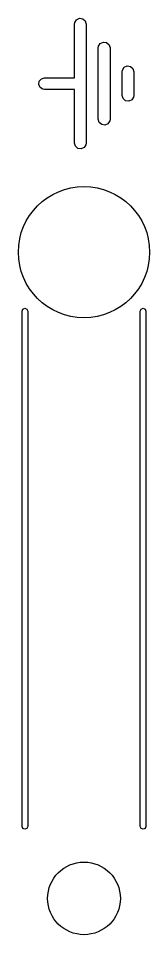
# Model space of a CAD drawing. Extents: x 37 to 259, y -144 to -45.
# Drawn here: x 86.56 to 89.36, y -65.29 to -45.72 of the extents above; entities that cross this region are included whole.
import ezdxf

# ---------------------------------------------------------------- set-up
doc = ezdxf.new("R2010")
doc.units = 0
doc.layers.add('BLACK', color=7, linetype='CONTINUOUS')

msp = doc.modelspace()

# ---------------------------------------------------------------- linework, layer by layer
at = {"layer": 'BLACK', "linetype": 'CONTINUOUS'}
for p, q in [((87.7641, -45.8115), (87.8023, -45.7524)), ((87.8023, -45.7524), (87.8664, -45.7232)), ((87.8664, -45.7232), (87.936, -45.7333)), ((87.936, -45.7333), (87.9892, -45.7795)), ((87.9892, -45.7795), (88.009, -45.847)), ((87.759, -45.847), (87.7641, -45.8115)), ((87.759, -46.992), (87.759, -45.847)), ((88.009, -45.847), (88.009, -48.387)), ((88.267, -46.355), (88.2721, -46.3195)), ((88.267, -47.879), (88.267, -46.355)), ((88.2721, -46.3195), (88.3103, -46.2604)), ((88.3103, -46.2604), (88.3744, -46.2312)), ((88.3744, -46.2312), (88.444, -46.2413)), ((88.444, -46.2413), (88.4972, -46.2875)), ((88.4972, -46.2875), (88.517, -46.355)), ((88.517, -46.355), (88.517, -47.879)), ((88.8183, -46.7684), (88.8824, -46.7392)), ((88.8824, -46.7392), (88.952, -46.7493)), ((88.952, -46.7493), (89.0052, -46.7955)), ((88.775, -46.863), (88.7801, -46.8275)), ((88.775, -47.371), (88.775, -46.863)), ((88.7801, -46.8275), (88.8183, -46.7684)), ((89.0052, -46.7955), (89.025, -46.863)), ((89.025, -46.863), (89.025, -47.371)), ((86.9982, -47.1346), (87.0083, -47.065)), ((87.0274, -47.1987), (86.9982, -47.1346)), ((87.0083, -47.065), (87.0545, -47.0118)), ((87.0545, -47.0118), (87.122, -46.992)), ((87.122, -46.992), (87.759, -46.992)), ((87.0865, -47.2369), (87.0274, -47.1987)), ((87.122, -47.242), (87.0865, -47.2369)), ((87.759, -47.242), (87.122, -47.242)), ((87.759, -48.387), (87.759, -47.242)), ((88.7948, -47.4385), (88.775, -47.371)), ((88.848, -47.4847), (88.7948, -47.4385)), ((88.9176, -47.4948), (88.848, -47.4847)), ((88.9817, -47.4656), (88.9176, -47.4948)), ((89.0199, -47.4065), (88.9817, -47.4656)), ((89.025, -47.371), (89.0199, -47.4065)), ((88.2868, -47.9465), (88.267, -47.879)), ((88.5119, -47.9145), (88.4737, -47.9736)), ((88.517, -47.879), (88.5119, -47.9145)), ((88.34, -47.9927), (88.2868, -47.9465)), ((88.4096, -48.0028), (88.34, -47.9927)), ((88.4737, -47.9736), (88.4096, -48.0028)), ((87.7788, -48.4545), (87.759, -48.387)), ((87.832, -48.5007), (87.7788, -48.4545)), ((87.9016, -48.5108), (87.832, -48.5007)), ((87.9657, -48.4816), (87.9016, -48.5108)), ((88.0039, -48.4225), (87.9657, -48.4816)), ((88.009, -48.387), (88.0039, -48.4225)), ((86.642, -51.976), (86.6596, -51.9336)), ((86.642, -62.981), (86.642, -51.976)), ((86.6596, -51.9336), (86.702, -51.916)), ((86.702, -51.916), (86.7444, -51.9336)), ((86.7444, -51.9336), (86.762, -51.976)), ((86.762, -51.976), (86.762, -62.981)), ((89.162, -51.976), (89.1796, -51.9336)), ((89.162, -62.981), (89.162, -51.976)), ((89.1796, -51.9336), (89.222, -51.916)), ((89.222, -51.916), (89.2644, -51.9336)), ((89.2644, -51.9336), (89.282, -51.976)), ((89.282, -51.976), (89.282, -62.981)), ((86.6596, -63.0234), (86.642, -62.981)), ((86.762, -62.981), (86.7444, -63.0234)), ((89.1796, -63.0234), (89.162, -62.981)), ((89.282, -62.981), (89.2644, -63.0234)), ((86.702, -63.041), (86.6596, -63.0234)), ((86.7444, -63.0234), (86.702, -63.041)), ((89.222, -63.041), (89.1796, -63.0234)), ((89.2644, -63.0234), (89.222, -63.041))]:
    msp.add_line(p, q, dxfattribs=at)
at = {"layer": 'BLACK'}
for centre, radius in [((87.962, -50.716), 1.4), ((87.962, -64.516), 0.775)]:
    msp.add_circle(centre, radius, dxfattribs=at)

doc.saveas('drawing.dxf')
